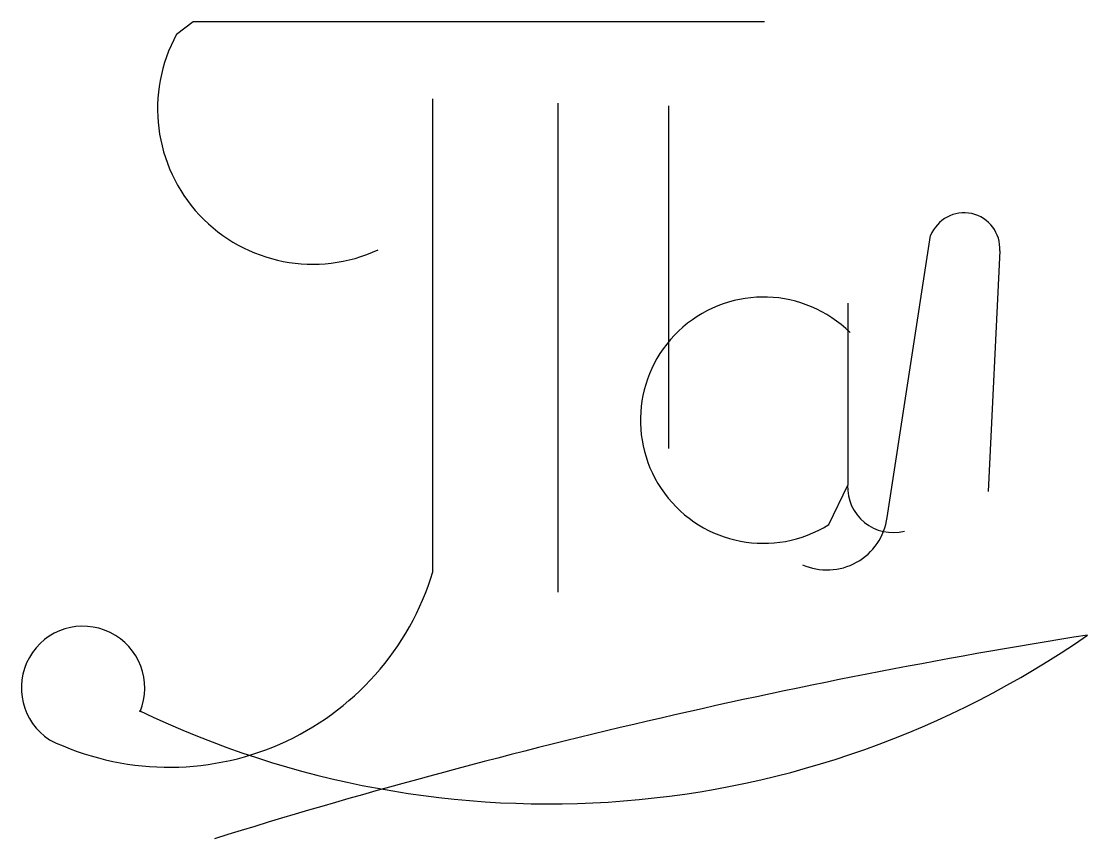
# Model space of a CAD drawing. Header units: millimetres. Extents: x 3221.21 to 3222.48, y 1388.42 to 1389.4.
import ezdxf

# ---------------------------------------------------------------- set-up
doc = ezdxf.new("R2010")
doc.units = ezdxf.units.MM

msp = doc.modelspace()

# ---------------------------------------------------------------- linework, layer by layer
for p, q in [((3221.392, 1389.3805), (3221.4116, 1389.3957)), ((3221.4116, 1389.3957), (3222.0919, 1389.3957)), ((3221.392, 1389.3805), (3221.392, 1389.3805)), ((3221.697, 1388.7406), (3221.697, 1389.3035)), ((3221.8459, 1389.2983), (3221.8459, 1388.7166)), ((3221.9774, 1389.295), (3221.9774, 1388.8875)), ((3222.2377, 1388.8055), (3222.2895, 1389.1408)), ((3222.372, 1389.1226), (3222.3582, 1388.8364)), ((3222.1682, 1388.797), (3222.1908, 1388.8439))]:
    msp.add_line(p, q)
msp.add_lwpolyline([(3222.1908, 1389.0605), (3222.1908, 1388.8439)])
for centre, radius, start, end in [((3221.5541, 1389.2917), 0.1849, 151.3117, 294.9372), ((3222.3293, 1389.1252), 0.0427, 356.531, 158.6426), ((3222.0906, 1388.9212), 0.1465, 45.3214, 301.974), ((3222.2446, 1388.8415), 0.0539, 177.4584, 284.6663), ((3222.1663, 1388.8151), 0.0721, 245.8964, 352.3634), ((3221.3832, 1388.8365), 0.3282, 244.2356, 343.0204), ((3221.2806, 1388.6026), 0.0735, 337.4416, 236.9759), ((3221.8348, 1389.5901), 1.1254, 244.3432, 304.759), ((3223.6407, 1381.3179), 7.4393, 99.00401, 107.23088)]:
    msp.add_arc(centre, radius, start, end)

doc.saveas('drawing.dxf')
